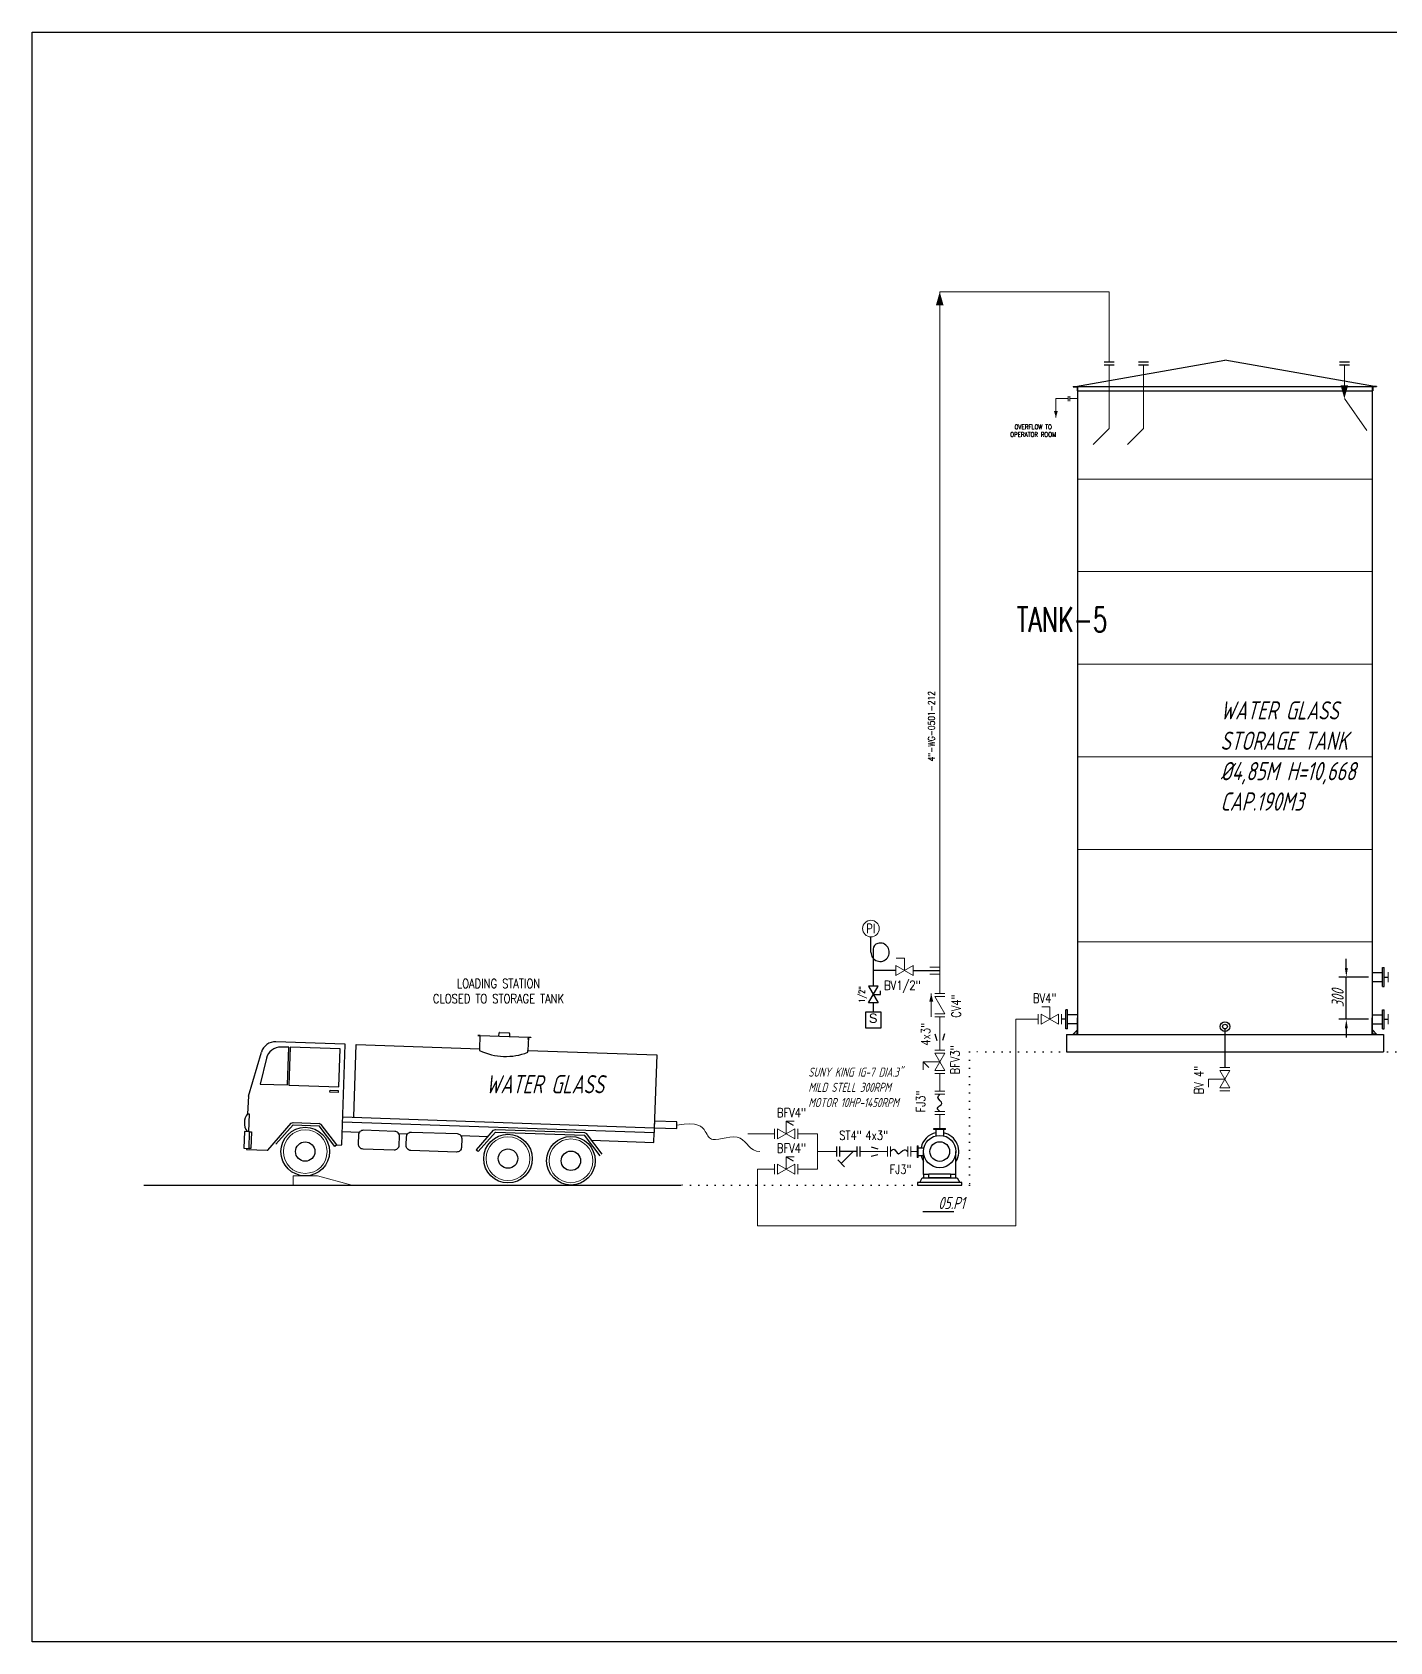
# Model space of a CAD drawing. Extents: x -29512 to 147477, y -5232 to 39709.
# Drawn here: x 140113.2 to 140336.7, y 8984 to 9249 of the extents above; entities that cross this region are included whole.
import ezdxf
from ezdxf.enums import TextEntityAlignment as Align

# ---------------------------------------------------------------- set-up
doc = ezdxf.new("R2010")
doc.units = 0
doc.linetypes.add('DOTTED', pattern=[0.25, 0, -0.25])
doc.layers.get('0').update_dxf_attribs({"linetype": 'CONTINUOUS'})
doc.layers.get('DEFPOINTS').update_dxf_attribs({"linetype": 'CONTINUOUS'})
for name, color, linetype, lineweight in [('DIMENSI', 20, 'CONTINUOUS', 9), ('FITTING', 7, 'CONTINUOUS', 13), ('TAG', 140, 'CONTINUOUS', 13)]:
    doc.layers.add(name, color=color, linetype=linetype, lineweight=lineweight)
for name, color, linetype in [('DIMENSION', 3, 'CONTINUOUS'), ('HATCH', 4, 'CONTINUOUS'), ('NUVOLA', 6, 'CONTINUOUS'), ('P-707D', 7, 'CONTINUOUS'), ('RED', 1, 'CONTINUOUS'), ('S', 7, 'CONTINUOUS')]:
    doc.layers.add(name, color=color, linetype=linetype)
doc.styles.add('A3', font='arial.ttf', dxfattribs={"height": 0.3})
doc.styles.add('Romans100', font='romans.shx', dxfattribs={"width": 0.8, "height": 200})
doc.styles.add('S', font='ITALIC', dxfattribs={"height": 6})
doc.styles.add('S25', font='SIMPLEX', dxfattribs={"width": 0.8, "height": 0.25})
doc.styles.add('S3S', font='SIMPLEX', dxfattribs={"width": 0.7, "height": 0.3})
doc.styles.add('STYLE4', font='isocp.shx', dxfattribs={"width": 0.8, "oblique": 15, "height": 2})
doc.dimstyles.new('100', dxfattribs={"dimscale": 0, "dimtxt": 2, "dimasz": 1.5, "dimexe": 1.25, "dimexo": 0.625, "dimtad": 0, "dimdec": 1, "dimlfac": 100, "dimdsep": 46, "dimtxsty": 'STYLE4', "dimcen": -1.5, "dimclrd": 4, "dimclre": 4, "dimadec": 0, "dimazin": 0, "dimtfac": 1, "dimtdec": 1, "dimtmove": 2, "dimatfit": 3, "dimfxl": 1, "dimtolj": 1, "dimtzin": 0, "dimarcsym": 0})

# ---------------------------------------------------------------- blocks, each defined once
blk = doc.blocks.new('PRESA', base_point=(1.75, 0.1))
for p, q in [((1.5, 0.1), (1.5, 0.6)), ((1.5, 0.6), (2, 0.6)), ((2, 0.6), (2, 0.1)), ((2, 0.1), (1.5, 0.1))]:
    blk.add_line(p, q)
at = {"style": 'S', "width": 1.2}
blk.add_attdef('1', text='', height=0.3, dxfattribs=at).set_placement((1.75, 0.2), align=Align.CENTER)
blk = doc.blocks.new('EwI189')
at = {"layer": 'HATCH', "color": 252}
for p, q in [((-27.91, 12.18), (-33.59, 12.37)), ((-28.16, 3.9), (-27.87, 12.13)), ((-27.18, 6.19), (-26.97, 12.14)), ((-26.97, 12.14), (-16.81, 11.79)), ((-15.22, 12.83), (-15.21, 13.09)), ((-15.17, 13.13), (-14.39, 13.1)), ((-14.35, 13.06), (-14.36, 12.8)), ((-35.85, 7.9), (-34.78, 11.52)), ((-16.81, 11.64), (-16.81, 11.79)), ((-12.85, 11.5), (-12.84, 11.65)), ((-12.84, 11.65), (-2.23, 11.28)), ((-2.23, 11.28), (-2.44, 5.29)), ((-35.85, 7.9), (-35.91, 6.43)), ((-35.91, 6.43), (-35.79, 6.43)), ((-35.79, 6.43), (-35.84, 4.96)), ((-34.26, 3.45), (-32.32, 5.66)), ((-33.58, 3.93), (-32.17, 5.52)), ((-32.32, 5.66), (-32.16, 5.72)), ((-32.17, 5.52), (-30.01, 5.45)), ((-32.16, 5.72), (-30.01, 5.65)), ((-29.85, 5.57), (-30.01, 5.65)), ((-28.72, 3.76), (-30.01, 5.45)), ((-28.56, 3.88), (-29.85, 5.57)), ((-28.1, 5.78), (-2.45, 4.89)), ((-28.08, 6.18), (-2.44, 5.29)), ((-35.75, 4.96), (-35.6, 4.95)), ((-35.6, 4.95), (-35.64, 3.58)), ((-28.12, 4.98), (-26.7, 4.93)), ((-23.49, 4.82), (-22.74, 4.8)), ((-18.36, 4.64), (-16.12, 4.56)), ((-17.08, 3.48), (-15.67, 5.08)), ((-16.93, 3.34), (-15.52, 4.94)), ((-15.67, 5.08), (-15.51, 5.14)), ((-15.52, 4.94), (-8.18, 4.69)), ((-15.51, 5.14), (-8.18, 4.89)), ((-8.18, 4.89), (-8.02, 4.81)), ((-6.89, 2.99), (-8.18, 4.69)), ((-6.73, 3.12), (-8.02, 4.81)), ((-7.61, 4.27), (-2.48, 4.09)), ((-2.48, 4.09), (-2.45, 4.89)), ((-2.44, 5.29), (-2.45, 4.89)), ((-36, 3.6), (-36.01, 3.5)), ((-36.01, 3.5), (-34.29, 3.44)), ((-35.64, 3.58), (-35.79, 3.59)), ((-28.56, 3.88), (-28.72, 3.76)), ((-28.56, 3.88), (-28.2, 3.87)), ((-17.09, 3.47), (-16.93, 3.35))]:
    blk.add_line(p, q, dxfattribs=at)
for points in [[(-32.52, 11.91), (-33.15, 11.93, 0.356686), (-34.36, 11.01), (-34.87, 8.88), (-32.63, 8.81)], [(-23.8, 4.99), (-26.38, 5.08, 0.414214), (-26.79, 4.7), (-26.82, 3.97, 0.414214), (-26.43, 3.56), (-23.85, 3.47, 0.414214), (-23.44, 3.85), (-23.41, 4.58, 0.414214)], [(-22.42, 4.94), (-18.67, 4.81, -0.414214), (-18.29, 4.4), (-18.31, 3.67, -0.414214), (-18.72, 3.29), (-22.47, 3.42, -0.414214), (-22.86, 3.83), (-22.83, 4.56, -0.414214)]]:
    blk.add_lwpolyline(points, format="xyb", close=True, dxfattribs=at)
for points in [[(-28.29, 11.78), (-32.4, 11.93), (-32.51, 8.8), (-28.4, 8.66)], [(-16.79, 12.87), (-16.8, 12.69), (-16.78, 12.69), (-16.77, 12.88), (-16.97, 12.89), (-16.97, 12.87)], [(-12.78, 12.73), (-12.79, 12.55), (-12.81, 12.55), (-12.8, 12.75), (-12.6, 12.74), (-12.6, 12.72)], [(-29.12, 8.39), (-28.46, 8.37), (-28.47, 8.2), (-29.13, 8.22)], [(-2.44, 5.29), (-0.59, 5.22), (-0.57, 5.78), (-2.42, 5.84)], [(-36.22, 3.6), (-35.79, 3.59), (-35.75, 4.96), (-36.17, 4.97)]]:
    blk.add_lwpolyline(points, close=True, dxfattribs=at)
blk.add_lwpolyline([(-16.81, 11.79), (-16.77, 12.88), (-12.8, 12.75), (-12.84, 11.65)], dxfattribs=at)
for centre, radius in [((-31.17, 3.33), 2), ((-31.17, 3.33), 0.799), ((-14.48, 2.75), 2), ((-9.3, 2.57), 2), ((-14.48, 2.75), 0.799), ((-9.3, 2.57), 0.799)]:
    blk.add_circle(centre, radius, dxfattribs=at)
at = {"layer": 'HATCH', "color": 252, "lineweight": 9}
for centre in [(-31.17, 3.33), (-14.48, 2.75), (-9.3, 2.57)]:
    blk.add_circle(centre, 1.8, dxfattribs=at)
at = {"layer": 'HATCH', "color": 252}
for centre, radius, start, end in [((-33.63, 11.17), 1.2, 88, 163.441), ((-27.91, 12.14), 0.04, 358, 88), ((-15.17, 13.09), 0.04, 88, 178), ((-14.39, 13.06), 0.04, 358, 88), ((-14.67, 16.2), 5.04, 244.8098, 291.1902), ((-34.95, 5.67), 1.23, 141.2209, 214.7791), ((-27.14, 6.19), 0.04, 178, 268), ((-34.29, 3.48), 0.04, 268, 318.5595), ((-28.2, 3.91), 0.04, 268, 358)]:
    blk.add_arc(centre, radius, start, end, dxfattribs=at)
blk = doc.blocks.new('*D61')
at = {"layer": 'DEFPOINTS', "color": 0, "linetype": 'ByBlock', "ltscale": 0.5}
for p in [(140329.51, 9093.45), (140333.78, 9093.45), (140333.78, 9086.49)]:
    blk.add_point(p, dxfattribs=at)
at = {"layer": 'FITTING', "color": 4, "linetype": 'ByBlock', "lineweight": -2, "ltscale": 0.5}
for p, q in [((140329.51, 9094.95), (140329.51, 9096.45)), ((140333.16, 9093.45), (140328.26, 9093.45)), ((140329.51, 9086.49), (140329.51, 9093.45)), ((140333.16, 9086.49), (140328.26, 9086.49)), ((140329.51, 9084.99), (140329.51, 9083.49))]:
    blk.add_line(p, q, dxfattribs=at)
at = {"layer": 'FITTING', "color": 4, "linetype": 'ByBlock', "ltscale": 0.5}
for points in [[(140329.26, 9094.95), (140329.76, 9094.95), (140329.51, 9093.45)], [(140329.26, 9084.99), (140329.76, 9084.99), (140329.51, 9086.49)]]:
    blk.add_solid(points, dxfattribs=at)
at = {"layer": 'FITTING', "color": 0, "linetype": 'ByBlock', "ltscale": 0.5, "insert": (140328.09, 9089.97), "char_height": 2, "attachment_point": 5, "rotation": 90, "style": 'STYLE4'}
blk.add_mtext('\\A1;300', dxfattribs=at)

msp = doc.modelspace()

# ---------------------------------------------------------------- linework, layer by layer
at = {"color": 4, "lineweight": 20}
for p, q in [((140290.4858, 9206.2381), (140262.5809, 9206.2381)), ((140262.5809, 9090.7368), (140262.5809, 9206.2381)), ((140290.4858, 9206.2381), (140290.4858, 9194.733)), ((140290.4858, 9194.2384), (140290.4858, 9183.745)), ((140296.1193, 9194.2384), (140296.1193, 9183.745)), ((140283.7462, 9188.6616), (140281.7028, 9188.6616)), ((140281.7028, 9188.6616), (140281.7028, 9185.5309)), ((140285.2825, 9188.6616), (140283.9935, 9188.6616)), ((140290.4858, 9183.745), (140287.8323, 9181.0916)), ((140296.1193, 9183.745), (140293.4658, 9181.0916)), ((140262.5809, 9081.4135), (140262.5809, 9086.8921)), ((140278.7993, 9086.4872), (140275.0842, 9086.4872)), ((140275.0842, 9086.4872), (140275.0842, 9052.4981)), ((140262.5809, 9074.6634), (140262.5809, 9077.5688)), ((140262.5809, 9068.5118), (140262.5809, 9070.8187)), ((140235.3885, 9067.6419), (140230.983, 9067.6419)), ((140239.2332, 9067.6419), (140242.4335, 9067.6419)), ((140242.4335, 9067.6419), (140242.4335, 9061.7993)), ((140242.4335, 9064.7206), (140245.6338, 9064.7206)), ((140249.4785, 9064.7206), (140253.9769, 9064.7206)), ((140257.8216, 9064.7206), (140258.8666, 9064.7206)), ((140235.3885, 9061.7993), (140232.5868, 9061.7993)), ((140232.5868, 9061.7993), (140232.5868, 9052.4981)), ((140239.2332, 9061.7993), (140242.4335, 9061.7993)), ((140232.5868, 9052.4981), (140275.0842, 9052.4981))]:
    msp.add_line(p, q, dxfattribs=at)
at = {"color": 7}
for p, q in [((140289.6615, 9194.733), (140291.3101, 9194.733)), ((140295.295, 9194.733), (140296.9436, 9194.733)), ((140328.3638, 9194.733), (140330.0124, 9194.733)), ((140289.6615, 9194.2384), (140291.3101, 9194.2384)), ((140295.295, 9194.2384), (140296.9436, 9194.2384)), ((140328.3638, 9194.2384), (140330.0124, 9194.2384)), ((140245.6338, 9063.8963), (140245.6338, 9065.5449)), ((140246.1285, 9063.8963), (140246.1285, 9065.5449)), ((140248.9839, 9064.7206), (140246.1285, 9064.7206)), ((140248.3143, 9064.7206), (140246.3516, 9062.7741)), ((140248.9839, 9063.8963), (140248.9839, 9065.5449)), ((140249.4785, 9063.8963), (140249.4785, 9065.5449)), ((140246.9067, 9062.2189), (140245.7965, 9063.3292))]:
    msp.add_line(p, q, dxfattribs=at)
at = {"color": 7, "lineweight": 20}
for p, q in [((140255.4257, 9096.5723), (140256.7566, 9096.5723)), ((140256.7566, 9094.5025), (140256.7566, 9096.5723)), ((140279.3908, 9088.557), (140280.7217, 9088.557)), ((140280.7217, 9086.4872), (140280.7217, 9088.557)), ((140262.5809, 9079.4911), (140259.8501, 9079.4911)), ((140259.8501, 9078.1602), (140259.8501, 9079.4911)), ((140309.5325, 9076.648), (140306.8017, 9076.648)), ((140306.8017, 9075.3171), (140306.8017, 9076.648)), ((140238.6417, 9069.7118), (140237.3108, 9069.7118)), ((140237.3108, 9067.6419), (140237.3108, 9069.7118)), ((140238.6417, 9063.8692), (140237.3108, 9063.8692)), ((140237.3108, 9061.7993), (140237.3108, 9063.8692))]:
    msp.add_line(p, q, dxfattribs=at)
for p, q in [((140252.4181, 9091.9428), (140250.8445, 9091.9428)), ((140250.8445, 9091.9428), (140252.4181, 9089.189)), ((140250.8445, 9089.189), (140252.4181, 9091.9428)), ((140252.4181, 9089.189), (140250.8445, 9089.189)), ((140251.6313, 9090.5659), (140252.8115, 9090.5659)), ((140252.8115, 9090.5659), (140252.8115, 9091.156))]:
    msp.add_line(p, q)
at = {"color": 30, "lineweight": 20}
msp.add_line((140262.5809, 9090.7299), (140262.5809, 9090.7368), dxfattribs=at)
at = {"color": 7, "lineweight": 20}
msp.add_circle((140251.2494, 9101.4269), 1.3668, dxfattribs=at)
for radius in [0.7868, 0.3937]:
    msp.add_circle((140309.5325, 9085.2869), radius)
for points in [[(140262.5809, 9071.3134), (140262.2014, 9071.8434), (140262.9336, 9072.6186), (140262.2927, 9073.5986), (140262.5809, 9074.1688)], [(140254.4715, 9064.7206), (140255.0015, 9065.1002), (140255.7768, 9064.368), (140256.7567, 9065.0088), (140257.3269, 9064.7206)]]:
    msp.add_spline(points, degree=3)
at = {"color": 4, "lineweight": 20}
for points in [[(140262.5809, 9206.2381), (140263.2104, 9204.035), (140261.9515, 9204.035)], [(140281.7028, 9185.5309), (140282.0175, 9186.6324), (140281.3881, 9186.6324)]]:
    msp.add_solid(points, dxfattribs=at)
at = {"layer": 'DIMENSI', "color": 0, "linetype": 'ByBlock', "lineweight": 9}
for points in [[(140261.6152, 9068.5118), (140263.5466, 9068.5118)], [(140261.6152, 9068.3652), (140263.5466, 9068.3652)], [(140258.8666, 9063.7549), (140258.8666, 9065.6863)], [(140259.0132, 9063.7549), (140259.0132, 9065.6863)]]:
    msp.add_lwpolyline(points, close=True, dxfattribs=at)
at = {"layer": 'DIMENSION', "color": 3, "lineweight": 25}
for p, q in [((140284.9254, 9190.6667), (140309.5325, 9195.0056)), ((140334.1397, 9190.6667), (140309.5325, 9195.0056)), ((140285.2825, 9190.6667), (140285.2825, 9083.9867)), ((140285.2825, 9190.6667), (140333.7825, 9190.6667)), ((140333.7825, 9190.6667), (140333.7825, 9083.9867))]:
    msp.add_line(p, q, dxfattribs=at)
at = {"layer": 'DIMENSION', "color": 0, "linetype": 'ByBlock', "lineweight": 15, "ltscale": 0.5}
for p, q in [((140329.1881, 9189.766), (140329.1881, 9194.2384)), ((140329.1881, 9188.6645), (140332.8895, 9183.434))]:
    msp.add_line(p, q, dxfattribs=at)
at = {"layer": 'DIMENSION', "color": 0, "lineweight": 25}
for p, q in [((140284.5682, 9190.6667), (140285.2825, 9190.6667)), ((140284.5682, 9190.6667), (140284.5682, 9190.5953)), ((140284.5682, 9190.5953), (140285.2111, 9190.5953)), ((140285.2111, 9190.5953), (140285.2111, 9189.9524)), ((140285.2111, 9189.9524), (140285.2825, 9189.9524)), ((140285.2825, 9190.6667), (140285.2825, 9189.9524)), ((140285.2825, 9189.9524), (140333.7825, 9189.9524)), ((140333.7825, 9190.6667), (140333.7825, 9189.9524)), ((140334.4968, 9190.6667), (140333.7825, 9190.6667)), ((140333.854, 9189.9524), (140333.7825, 9189.9524)), ((140334.4968, 9190.5953), (140333.854, 9190.5953)), ((140333.854, 9190.5953), (140333.854, 9189.9524)), ((140334.4968, 9190.6667), (140334.4968, 9190.5953)), ((140284.5682, 9084.0581), (140285.2111, 9084.701)), ((140284.5682, 9084.0581), (140285.2111, 9084.0581)), ((140284.5682, 9083.9867), (140284.5682, 9084.0581)), ((140284.5682, 9083.9867), (140285.2825, 9083.9867)), ((140285.2111, 9084.0581), (140285.2111, 9084.701)), ((140285.2111, 9084.701), (140285.2825, 9084.701)), ((140285.2111, 9084.701), (140285.2825, 9084.701)), ((140285.2111, 9084.701), (140285.2825, 9084.701)), ((140285.2825, 9083.9867), (140285.2825, 9084.701)), ((140333.7825, 9083.9867), (140333.7825, 9084.701)), ((140333.854, 9084.701), (140333.7825, 9084.701)), ((140333.854, 9084.701), (140333.7825, 9084.701)), ((140334.4968, 9083.9867), (140333.7825, 9083.9867)), ((140333.854, 9084.0581), (140333.854, 9084.701)), ((140333.854, 9084.701), (140334.4968, 9084.0581)), ((140334.4968, 9084.0581), (140333.854, 9084.0581)), ((140334.4968, 9083.9867), (140334.4968, 9084.0581))]:
    msp.add_line(p, q, dxfattribs=at)
at = {"layer": 'DIMENSION', "color": 8, "lineweight": 0}
for p, q in [((140285.2825, 9175.4267), (140333.7825, 9175.4267)), ((140285.2825, 9160.1867), (140333.7825, 9160.1867)), ((140285.2825, 9160.1867), (140333.7825, 9160.1867)), ((140285.2825, 9144.9467), (140333.7825, 9144.9467)), ((140285.2825, 9129.7067), (140333.7825, 9129.7067)), ((140285.2825, 9114.4667), (140333.7825, 9114.4667)), ((140285.2825, 9099.2267), (140333.7825, 9099.2267))]:
    msp.add_line(p, q, dxfattribs=at)
at = {"layer": 'DIMENSION', "color": 0, "linetype": 'ByBlock', "ltscale": 0.5}
for p, q in [((140251.6313, 9094.5025), (140251.6313, 9091.9428)), ((140251.6313, 9089.189), (140251.6313, 9087.6675)), ((140263.5466, 9068.3652), (140263.5466, 9068.5118))]:
    msp.add_line(p, q, dxfattribs=at)
at = {"layer": 'DIMENSION', "color": 7, "linetype": 'ByBlock', "lineweight": 25, "ltscale": 5}
for p, q in [((140333.7825, 9094.1872), (140335.4477, 9094.1872)), ((140333.7825, 9092.7052), (140335.4477, 9092.7052)), ((140285.2825, 9087.2282), (140283.6173, 9087.2282)), ((140333.7825, 9087.2282), (140335.4477, 9087.2282)), ((140285.2825, 9085.7461), (140283.6173, 9085.7461)), ((140333.7825, 9085.7461), (140335.4477, 9085.7461))]:
    msp.add_line(p, q, dxfattribs=at)
at = {"layer": 'DIMENSION', "color": 7, "lineweight": 25}
for p, q in [((140335.4477, 9095.0198), (140335.7142, 9095.0198)), ((140335.4477, 9091.8726), (140335.4477, 9095.0198)), ((140335.7142, 9091.8726), (140335.7142, 9095.0198)), ((140335.4477, 9091.8726), (140335.7142, 9091.8726)), ((140283.6173, 9088.0608), (140283.3509, 9088.0608)), ((140283.3509, 9084.9135), (140283.3509, 9088.0608)), ((140283.6173, 9084.9135), (140283.6173, 9088.0608)), ((140285.2825, 9084.6133), (140285.2825, 9086.7473)), ((140333.7825, 9084.6133), (140333.7825, 9086.7473)), ((140335.4477, 9088.0608), (140335.7142, 9088.0608)), ((140335.4477, 9084.9135), (140335.4477, 9088.0608)), ((140335.7142, 9084.9135), (140335.7142, 9088.0608)), ((140283.6173, 9084.9135), (140283.3509, 9084.9135)), ((140335.4477, 9084.9135), (140335.7142, 9084.9135))]:
    msp.add_line(p, q, dxfattribs=at)
at = {"layer": 'DIMENSION', "color": 7}
for p, q in [((140283.4611, 9083.9867), (140335.604, 9083.9867)), ((140283.4611, 9083.9867), (140283.4611, 9081.1296)), ((140335.604, 9083.9867), (140335.604, 9081.1296)), ((140283.4611, 9081.1296), (140335.604, 9081.1296))]:
    msp.add_line(p, q, dxfattribs=at)
at = {"layer": 'DIMENSION', "color": 32, "lineweight": 25}
msp.add_line((140333.7825, 9084.3831), (140333.7825, 9085.7331), dxfattribs=at)
at = {"layer": 'DIMENSION', "color": 1}
msp.add_line((140259.8179, 9054.859), (140264.877, 9054.859), dxfattribs=at)
at = {"layer": 'DIMENSION', "color": 6, "linetype": 'ByBlock', "ltscale": 0.5}
msp.add_lwpolyline([(140514.9515, 8984.0136), (140113.1843, 8984.0136), (140113.1843, 9248.986), (140514.9515, 9248.986)], close=True, dxfattribs=at)
at = {"layer": 'DIMENSION', "color": 0, "linetype": 'ByBlock', "ltscale": 0.5}
for points in [[(140261.9455, 9067.7987, 0.29941233), (140259.5029, 9065.356)], [(140265.2461, 9063.0548, 0.52247313), (140263.2163, 9067.7987)], [(140259.5029, 9064.0853, 0.08899884), (140259.9158, 9063.0548)]]:
    msp.add_lwpolyline(points, format="xyb", dxfattribs=at)
for points in [[(140261.6152, 9068.3652), (140261.6152, 9068.5118)], [(140261.9455, 9068.3652), (140261.9455, 9067.3089)], [(140263.2163, 9068.3652), (140263.2163, 9067.3089)], [(140258.8666, 9065.6863), (140259.0132, 9065.6863)], [(140259.0132, 9065.356), (140259.9926, 9065.356)], [(140259.9158, 9060.9259), (140259.9158, 9064.7206)], [(140265.2461, 9060.9259), (140265.2461, 9064.7206)], [(140259.0132, 9063.7549), (140258.8666, 9063.7549)], [(140259.0132, 9064.0853), (140259.9926, 9064.0853)], [(140259.2869, 9059.6158), (140259.7099, 9060.416), (140265.4519, 9060.416), (140265.8749, 9059.6158)], [(140260.8059, 9060.9259), (140259.9158, 9060.9259), (140259.9158, 9060.416), (140265.2461, 9060.416), (140265.2461, 9060.9259), (140264.3559, 9060.9259)]]:
    msp.add_lwpolyline(points, dxfattribs=at)
for points in [[(140258.9452, 9059.1957), (140266.2166, 9059.1957), (140266.2166, 9059.6158), (140258.9452, 9059.6158)], [(140260.8059, 9061.0489), (140264.3559, 9061.0489), (140264.3559, 9060.416), (140260.8059, 9060.416)]]:
    msp.add_lwpolyline(points, close=True, dxfattribs=at)
for radius in [2.6652, 1.613]:
    msp.add_circle((140262.5809, 9064.7206), radius, dxfattribs=at)
at = {"layer": 'FITTING', "lineweight": 20}
for p, q in [((140283.7462, 9189.0738), (140283.7462, 9188.2495)), ((140283.9935, 9189.0738), (140283.9935, 9188.2495)), ((140262.5809, 9095.0947), (140260.9323, 9095.0947)), ((140262.5809, 9093.9103), (140260.9323, 9093.9103)), ((140336.421, 9092.6219), (140336.421, 9094.2705)), ((140261.1814, 9090.7296), (140261.1814, 9086.8852)), ((140263.4052, 9090.7299), (140261.7566, 9090.7299)), ((140263.4052, 9086.8852), (140261.7566, 9086.8852)), ((140263.4052, 9086.8852), (140261.7566, 9086.8852)), ((140278.7993, 9085.6629), (140278.7993, 9087.3115)), ((140282.644, 9085.6629), (140282.644, 9087.3115)), ((140336.421, 9085.6629), (140336.421, 9087.3115)), ((140261.7566, 9081.4135), (140263.4052, 9081.4135)), ((140308.7082, 9078.5704), (140310.3568, 9078.5704)), ((140261.7566, 9077.5688), (140263.4052, 9077.5688)), ((140308.7082, 9074.7257), (140310.3568, 9074.7257)), ((140235.3885, 9066.8176), (140235.3885, 9068.4662)), ((140239.2332, 9066.8176), (140239.2332, 9068.4662)), ((140235.3885, 9060.975), (140235.3885, 9062.6236)), ((140239.2332, 9060.975), (140239.2332, 9062.6236))]:
    msp.add_line(p, q, dxfattribs=at)
at = {"layer": 'FITTING', "linetype": 'ByBlock', "ltscale": 0.5}
for p, q in [((140259.8501, 9079.4911), (140260.7912, 9078.55)), ((140160.1438, 9060.7171), (140156.1303, 9060.7171)), ((140156.1303, 9060.7171), (140156.1303, 9059.1957)), ((140160.1438, 9060.7171), (140165.8218, 9059.1957))]:
    msp.add_line(p, q, dxfattribs=at)
at = {"layer": 'FITTING'}
for p, q in [((140261.7566, 9074.6634), (140263.4052, 9074.6634)), ((140261.7566, 9074.1688), (140263.4052, 9074.1688)), ((140261.7566, 9071.3134), (140263.4052, 9071.3134)), ((140261.7566, 9070.8187), (140263.4052, 9070.8187)), ((140253.9769, 9065.5449), (140253.9769, 9063.8963)), ((140254.4715, 9065.5449), (140254.4715, 9063.8963)), ((140257.3269, 9065.5449), (140257.3269, 9063.8963)), ((140257.8216, 9065.5449), (140257.8216, 9063.8963))]:
    msp.add_line(p, q, dxfattribs=at)
at = {"layer": 'FITTING', "lineweight": 20}
for points in [[(140256.7566, 9094.5025), (140255.3289, 9093.6782), (140255.3289, 9095.3268)], [(140256.7566, 9094.5025), (140258.1844, 9093.6782), (140258.1844, 9095.3268)], [(140280.7217, 9086.4872), (140279.2939, 9085.6629), (140279.2939, 9087.3115)], [(140280.7217, 9086.4872), (140282.1494, 9085.6629), (140282.1494, 9087.3115)], [(140262.5809, 9079.4911), (140261.7566, 9080.9188), (140263.4052, 9080.9188)], [(140262.5809, 9079.4911), (140261.7566, 9078.0634), (140263.4052, 9078.0634)], [(140309.5325, 9076.648), (140308.7082, 9078.0757), (140310.3568, 9078.0757)], [(140309.5325, 9076.648), (140308.7082, 9075.2203), (140310.3568, 9075.2203)], [(140237.3108, 9067.6419), (140235.8831, 9066.8176), (140235.8831, 9068.4662)], [(140237.3108, 9067.6419), (140238.7386, 9066.8176), (140238.7386, 9068.4662)], [(140237.3108, 9061.7993), (140235.8831, 9060.975), (140235.8831, 9062.6236)], [(140237.3108, 9061.7993), (140238.7386, 9060.975), (140238.7386, 9062.6236)]]:
    msp.add_lwpolyline(points, close=True, dxfattribs=at)
msp.add_lwpolyline([(140261.7566, 9090.2353), (140263.4052, 9090.2353), (140261.7566, 9090.2353), (140263.4052, 9087.3799), (140261.7566, 9087.3799)], dxfattribs=at)
at = {"layer": 'FITTING', "linetype": 'ByBlock', "ltscale": 0.5}
msp.add_open_spline([(140219.303, 9069.053), (140222.7976, 9069.7392), (140224.2175, 9067.9073), (140224.915, 9065.9183), (140230.2245, 9068.3735), (140231.3118, 9064.7206), (140232.9755, 9064.7206)], degree=3, knots=[13.09520073, 13.09520073, 13.09520073, 13.09520073, 15.10849022, 17.01963812, 20.06058718, 22.55609632, 22.55609632, 22.55609632, 22.55609632], dxfattribs=at)
at = {"layer": 'FITTING', "lineweight": 20}
msp.add_solid([(140261.5186, 9089.3835), (140261.1814, 9090.7296), (140260.8451, 9089.3833)], dxfattribs=at)
at = {"layer": 'HATCH', "color": 7}
for p, q in [((140251.2494, 9097.527), (140251.2494, 9100.0601)), ((140251.6313, 9098.0233), (140251.6313, 9094.5025)), ((140255.3289, 9094.5025), (140251.6313, 9094.5025)), ((140258.1844, 9094.5025), (140262.5809, 9094.5025)), ((140237.3108, 9069.7118), (140238.4634, 9069.0463)), ((140237.3108, 9063.8692), (140238.4634, 9063.2037)), ((140131.5499, 9059.1957), (140220.0172, 9059.1957))]:
    msp.add_line(p, q, dxfattribs=at)
at = {"layer": 'HATCH', "color": 7, "linetype": 'DOTTED', "ltscale": 5}
for p, q in [((140425.4004, 9081.1296), (140267.4683, 9081.1296)), ((140267.4683, 9081.1296), (140267.4683, 9059.1957)), ((140267.4683, 9059.1957), (140220.0172, 9059.1957))]:
    msp.add_line(p, q, dxfattribs=at)
at = {"layer": 'HATCH', "color": 7}
for centre, radius, start, end in [((140252.7629, 9097.527), 1.5135, 180, 104.84939), ((140252.6313, 9098.0233), 1, 104.84939, 180)]:
    msp.add_arc(centre, radius, start, end, dxfattribs=at)
at = {"layer": 'P-707D', "color": 1, "lineweight": 25}
for p, q in [((140335.7142, 9093.4462), (140336.421, 9093.4462)), ((140283.3509, 9086.4872), (140282.644, 9086.4872)), ((140335.7142, 9086.4872), (140336.421, 9086.4872)), ((140309.5325, 9084.9867), (140309.5325, 9078.5704))]:
    msp.add_line(p, q, dxfattribs=at)
at = {"layer": 'RED', "color": 0}
msp.add_solid([(140329.1881, 9188.6645), (140328.5587, 9190.8676), (140329.8176, 9190.8676)], dxfattribs=at)
at = {"layer": 'S'}
for p, q in [((140261.7941, 9084.1146), (140262.1088, 9083.0131)), ((140263.3677, 9084.1146), (140263.053, 9083.0131)), ((140251.2892, 9065.5074), (140252.3907, 9065.1927)), ((140251.2892, 9063.9338), (140252.3907, 9064.2486))]:
    msp.add_line(p, q, dxfattribs=at)

# ---------------------------------------------------------------- block references
ref = msp.add_blockref('PRESA', (140251.6313, 9085.086), dxfattribs=dict(xscale=-5.162921724282863, yscale=5.162921724311057, zscale=5.162921724311135))
ref.add_attrib('1', 'S', dxfattribs={"height": 1.5489, "style": 'A3'}).set_placement((140251.619, 9085.8915), align=Align.CENTER)
at = {"layer": 'FITTING', "linetype": 'ByBlock', "ltscale": 0.5, "xscale": 2, "yscale": 2, "zscale": 2}
msp.add_blockref('EwI189', (140220.4677, 9058.0557), dxfattribs=at)

# ---------------------------------------------------------------- texts
at = {"layer": 'DIMENSION', "color": 6, "char_height": 3, "attachment_point": 1, "style": 'STYLE4'}
for s, insert in [('WATER GLASS\\PSTORAGE TANK\\P%%c4,85M H=10,668\\PCAP.190M3}', (140308.7848, 9138.8409)), ('WATER GLASS}', (140187.8547, 9077.3028))]:
    msp.add_mtext(s, dxfattribs=dict(at, insert=insert))
at = {"layer": 'DIMENSION', "color": 2, "insert": (140240.9497, 9078.5385), "char_height": 1.5, "attachment_point": 1, "style": 'STYLE4'}
msp.add_mtext('SUNY KING IG-7 DIA.3"\\PMILD STELL 300RPM\\PMOTOR 10HP-1450RPM', dxfattribs=at)
at = {"layer": 'DIMENSION', "color": 1, "insert": (140262.3459, 9057.2519), "char_height": 2, "attachment_point": 1, "style": 'STYLE4'}
msp.add_mtext('05.P1}', dxfattribs=at)
at = {"layer": 'NUVOLA', "color": 0, "insert": (140275.2571, 9154.3085), "char_height": 4.0488, "width": 67.176023, "attachment_point": 1, "style": 'S3S'}
msp.add_mtext('TANK-5}', dxfattribs=at)
at = {"layer": 'S', "color": 2, "lineweight": 15, "style": 'S25', "width": 0.8}
msp.add_text('4"-WG-0501-212', height=1.129135, rotation=90, dxfattribs=at).set_placement((140261.779, 9140.5239), align=Align.RIGHT)
at = {"layer": 'S', "style": 'S25', "width": 0.8}
msp.add_text('1/2"', height=1, rotation=90, dxfattribs=at).set_placement((140250.2356, 9091.9067), align=Align.RIGHT)
at = {"layer": 'TAG', "color": 6, "lineweight": 20, "style": 'Romans100', "width": 0.8}
msp.add_text('4x3"', height=1.5, rotation=90, dxfattribs=at).set_placement((140260.9984, 9085.9013), align=Align.RIGHT)
msp.add_text('4x3"', height=1.5, dxfattribs=at).set_placement((140254.08, 9066.6387), align=Align.RIGHT)
at = {"layer": 'TAG', "color": 6, "lineweight": 20, "attachment_point": 5, "style": 'Romans100'}
for s, insert, char_height, width in [('{OVERFLOW TO OPERATOR ROOM\\P}', (140277.9652, 9183.3801), 0.75, 10.89544), ('{PI}', (140251.2319, 9101.4281), 1.5, 14.605895), ('{LOADING STATION\\PCLOSED TO STORAGE TANK}', (140189.9464, 9091.1334), 1.5, 49.410996), ('{BV1/2"}', (140256.423, 9091.8312), 1.5, 14.605895), ('{BV4"}', (140279.8635, 9089.9667), 1.5, 14.605895), ('{BFV4"}', (140238.169, 9071.1215), 1.5, 14.605895), ('{ST4"}', (140247.883, 9067.4001), 1.5, 14.605895), ('{BFV4"}', (140238.169, 9065.2789), 1.5, 14.605895), ('{FJ3"}', (140256.1273, 9061.808), 1.5, 7.302947)]:
    msp.add_mtext(s, dxfattribs=dict(at, insert=insert, char_height=char_height, width=width))
at = {"layer": 'TAG', "color": 6, "lineweight": 20, "char_height": 1.5, "attachment_point": 5, "rotation": 90, "style": 'Romans100'}
for s, insert, width in [('{CV4"}', (140265.2773, 9088.6568), 14.605895), ('{BFV3"}', (140265.1012, 9079.8086), 14.605895), ('{BV 4"}', (140305.2398, 9076.4829), 14.605895), ('{FJ3"}', (140259.4541, 9072.9692), 7.302947)]:
    msp.add_mtext(s, dxfattribs=dict(at, insert=insert, width=width))

# ---------------------------------------------------------------- dimensions: what is measured, and where the dimension line sits
at = {"layer": 'FITTING', "linetype": 'ByBlock', "ltscale": 0.5}
dim = msp.add_linear_dim(base=(140329.5132, 9093.4462), p1=(140333.7825, 9086.4872), p2=(140333.7825, 9093.4462), angle=90, text='300', dimstyle='100', override={"dimscale": 1}, dxfattribs=at)
dim.commit()
dim.dimension.update_dxf_attribs({"geometry": '*D61', "text_midpoint": (140328.0932, 9089.9667), "dimtype": 160})

doc.saveas('drawing.dxf')
